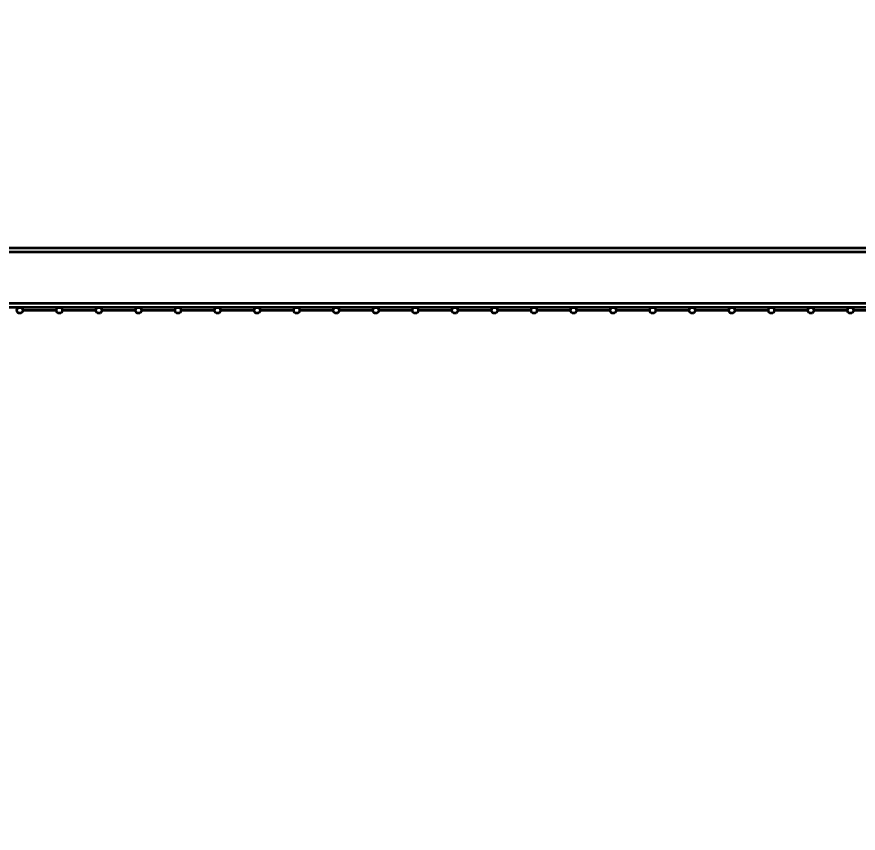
# Model space of a CAD drawing. Header units: millimetres. Extents: x 0 to 420, y 0 to 297.
# Drawn here: x 86.937 to 91.191, y 171.12 to 175.251 of the extents above; entities that cross this region are included whole.
import ezdxf

# ---------------------------------------------------------------- set-up
doc = ezdxf.new("R2010")
doc.units = ezdxf.units.MM
doc.layers.add('尺寸线层', color=150, linetype='Continuous')
doc.styles.add('SLDTEXTSTYLE2', font='TXT', dxfattribs={"width": 0.7})
doc.dimstyles.new('SLDDIMSTYLE0', dxfattribs={"dimtxt": 3.5, "dimasz": 3.302, "dimexe": 0, "dimexo": 0.0625, "dimgap": 0.875, "dimtad": 1, "dimdec": 1, "dimlfac": 100, "dimrnd": 1e-09, "dimzin": 12, "dimdsep": 46, "dimtxsty": 'SLDTEXTSTYLE2', "dimsah": 1, "dimcen": 0.09, "dimadec": 0, "dimazin": 3, "dimtfac": 1, "dimtdec": 3, "dimtofl": 0, "dimtmove": 0, "dimatfit": 3, "dimfxl": 0, "dimfrac": 2, "dimtolj": 1, "dimtzin": 12, "dimarcsym": 0})

# ---------------------------------------------------------------- blocks, each defined once
blk = doc.blocks.new('_D_7')
at = {"layer": '尺寸线层'}
for p, q in [((70.597, 160.4022), (70.597, 246.1922)), ((332.8156, 175.1167), (332.8156, 246.1922)), ((332.8156, 245.1922), (70.597, 245.1922))]:
    blk.add_line(p, q, dxfattribs=at)
for points in [[(70.597, 245.1922), (73.899, 244.6842), (73.899, 245.7002)], [(332.8156, 245.1922), (329.5136, 245.7002), (329.5136, 244.6842)]]:
    blk.add_solid(points, dxfattribs=at)
at = {"layer": '尺寸线层', "insert": (202.8758, 249.704), "char_height": 3.5, "attachment_point": 1, "style": 'SLDTEXTSTYLE2'}
blk.add_mtext('26221.85', dxfattribs=at)

msp = doc.modelspace()

# ---------------------------------------------------------------- linework, layer by layer
at = {"color": 7, "linetype": 'Continuous', "lineweight": 35}
for p, q in [((93.1521, 174.0807), (86.5521, 174.0807)), ((93.1521, 174.0607), (86.5521, 174.0607)), ((93.1521, 173.8007), (86.5521, 173.8007)), ((93.1521, 173.7807), (86.5521, 173.7807)), ((86.9671, 173.7657), (87.1371, 173.7657)), ((87.1671, 173.7657), (87.3371, 173.7657)), ((87.3671, 173.7657), (87.5371, 173.7657)), ((87.5671, 173.7657), (87.7371, 173.7657)), ((87.7671, 173.7657), (87.9371, 173.7657)), ((87.9671, 173.7657), (88.1371, 173.7657)), ((88.1671, 173.7657), (88.3371, 173.7657)), ((88.3671, 173.7657), (88.5371, 173.7657)), ((88.5671, 173.7657), (88.7371, 173.7657)), ((88.7671, 173.7657), (88.9371, 173.7657)), ((88.9671, 173.7657), (89.1371, 173.7657)), ((89.1671, 173.7657), (89.3371, 173.7657)), ((89.3671, 173.7657), (89.5371, 173.7657)), ((89.5671, 173.7657), (89.7371, 173.7657)), ((89.7671, 173.7657), (89.9371, 173.7657)), ((89.9671, 173.7657), (90.1371, 173.7657)), ((90.1671, 173.7657), (90.3371, 173.7657)), ((90.3671, 173.7657), (90.5371, 173.7657)), ((90.5671, 173.7657), (90.7371, 173.7657)), ((90.7671, 173.7657), (90.9371, 173.7657)), ((90.9671, 173.7657), (91.1371, 173.7657)), ((91.1671, 173.7657), (91.3371, 173.7657))]:
    msp.add_line(p, q, dxfattribs=at)
for centre in [(86.9521, 173.7657), (87.1521, 173.7657), (87.3521, 173.7657), (87.5521, 173.7657), (87.7521, 173.7657), (87.9521, 173.7657), (88.1521, 173.7657), (88.3521, 173.7657), (88.5521, 173.7657), (88.7521, 173.7657), (88.9521, 173.7657), (89.1521, 173.7657), (89.3521, 173.7657), (89.5521, 173.7657), (89.7521, 173.7657), (89.9521, 173.7657), (90.1521, 173.7657), (90.3521, 173.7657), (90.5521, 173.7657), (90.7521, 173.7657), (90.9521, 173.7657), (91.1521, 173.7657)]:
    msp.add_circle(centre, 0.015, dxfattribs=at)

# ---------------------------------------------------------------- dimensions: what is measured, and where the dimension line sits
at = {"layer": '尺寸线层'}
dim = msp.add_linear_dim(base=(70.597, 245.1922), p1=(332.8156, 175.1167), p2=(70.597, 160.4022), angle=0, dimstyle='SLDDIMSTYLE0', dxfattribs=at)
dim.commit()
dim.dimension.update_dxf_attribs({"geometry": '_D_7', "text_midpoint": (209.0129, 245.1922), "dimtype": 160})

doc.saveas('drawing.dxf')
